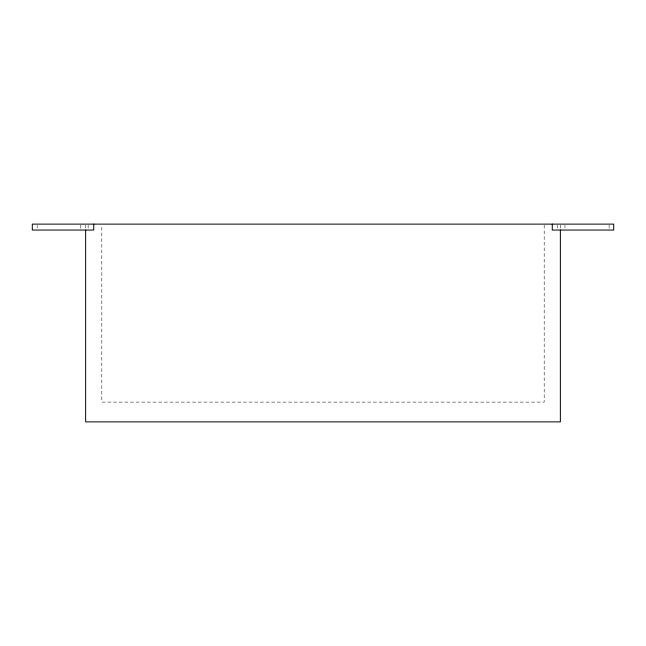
<?xml version="1.0" encoding="UTF-8"?>
<svg xmlns="http://www.w3.org/2000/svg" width="646" height="646" viewBox="0 0 646 646"><rect width="100%" height="100%" fill="white"/><g stroke="black" fill="none" stroke-linecap="round" stroke-linejoin="round"><path stroke-width="0.48" stroke-dasharray="3.23 2.42" d="M609.105 225.107L609.105 230.049M564.951 225.107L564.951 228.078M560.357 225.107L560.357 228.078M557.563 225.107L557.563 228.078M544.182 225.123L544.182 402.103L101.818 402.103L101.818 225.123M88.131 225.107L88.131 228.078M85.643 225.107L85.643 228.078M80.782 225.107L80.782 230.049M37.169 225.107L37.169 228.078"/><path stroke-width="0.97" d="M560.357 230.049L560.357 421.878L85.643 421.878L85.643 230.049M552.265 224.122L552.265 230.049L613.7 230.049L613.7 224.122L32.3 224.122L32.3 230.049L93.735 230.049L93.735 224.122"/></g></svg>
